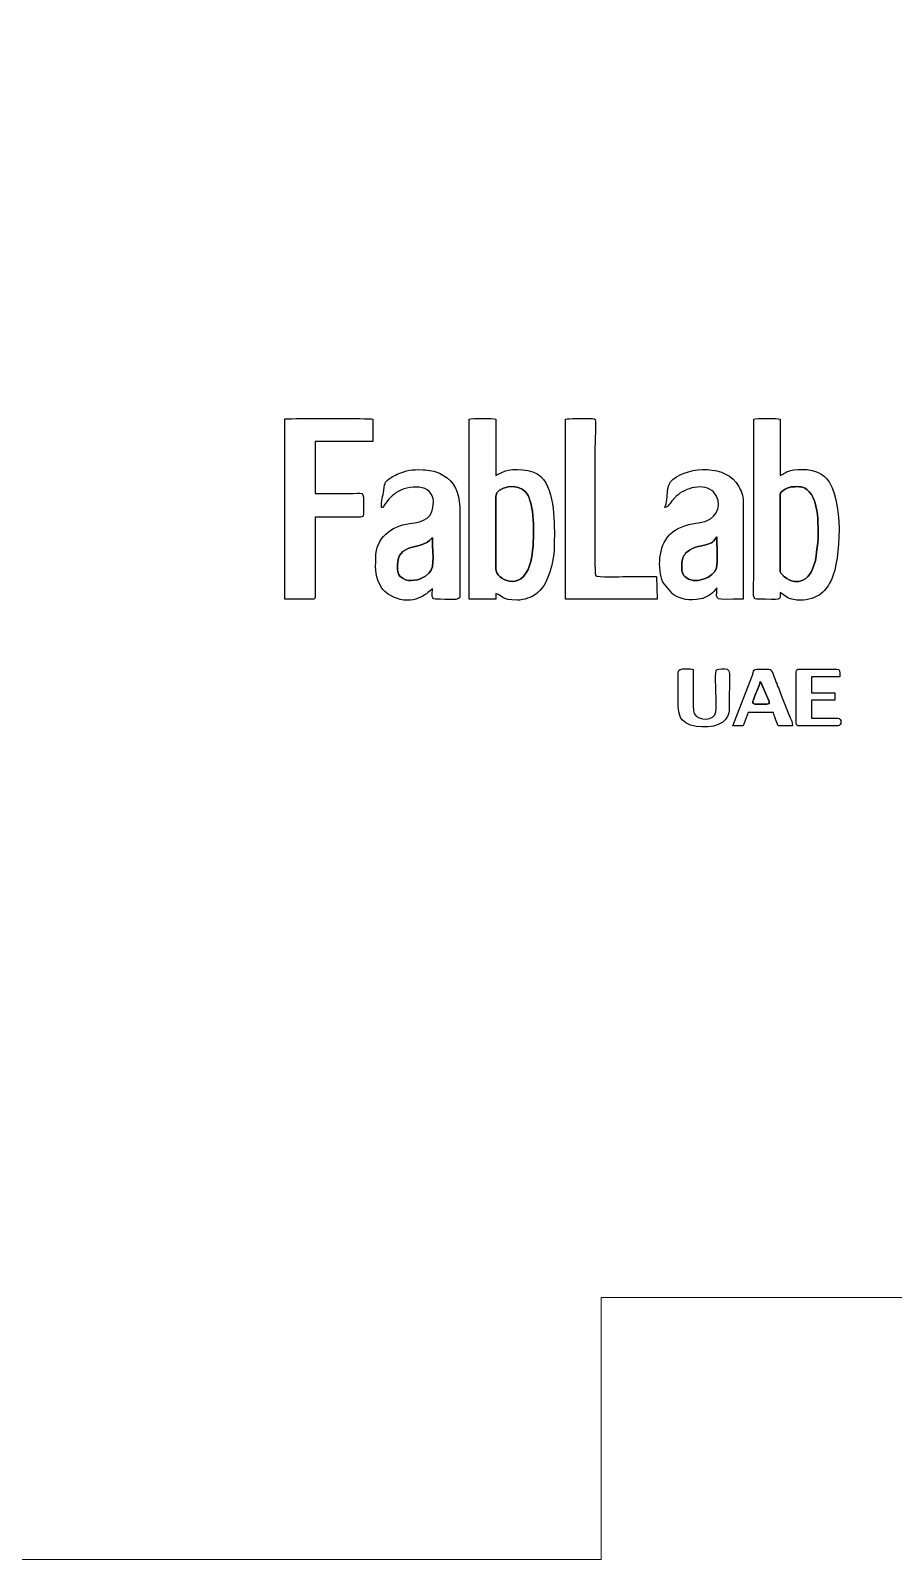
# Model space of a CAD drawing. Header units: millimetres. Extents: x -115 to 125, y -172 to 158.
# Drawn here: x -88.26 to -78.39, y -133.71 to -116.21 of the extents above; entities that cross this region are included whole.
import ezdxf

# ---------------------------------------------------------------- set-up
doc = ezdxf.new("R2010")
doc.units = ezdxf.units.MM
doc.header["$MEASUREMENT"] = 0
doc.layers.add('Layer 1', color=7, linetype='Continuous')

msp = doc.modelspace()

# ---------------------------------------------------------------- linework, layer by layer
at = {"layer": 'Layer 1', "color": 242, "lineweight": 9}
msp.add_open_spline([(-111.2285, -101.7092), (-111.2285, -101.7092), (-104.9785, -101.7092), (-104.9785, -101.7092), (-104.9785, -101.7092), (-104.9785, -101.7092), (-104.9785, -98.7092), (-104.9785, -98.7092), (-104.9785, -98.7092), (-104.9785, -98.7092), (-95.7285, -98.7092), (-95.7285, -98.7092), (-95.7285, -98.7092), (-95.7285, -98.7092), (-95.7285, -101.7092), (-95.7285, -101.7092), (-95.7285, -101.7092), (-95.7285, -101.7092), (-88.7285, -101.7092), (-88.7285, -101.7092), (-88.7285, -101.7092), (-88.7285, -101.7092), (-88.7285, -98.7092), (-88.7285, -98.7092), (-88.7285, -98.7092), (-88.7285, -98.7092), (-81.7285, -98.7092), (-81.7285, -98.7092), (-81.7285, -98.7092), (-81.7285, -98.7092), (-81.7285, -101.7092), (-81.7285, -101.7092), (-81.7285, -101.7092), (-81.7285, -101.7092), (-74.7285, -101.7092), (-74.7285, -101.7092), (-74.7285, -101.7092), (-74.7285, -101.7092), (-74.7285, -98.7092), (-74.7285, -98.7092), (-74.7285, -98.7092), (-74.7285, -98.7092), (-67.7285, -98.7092), (-67.7285, -98.7092), (-67.7285, -98.7092), (-67.7285, -98.7092), (-67.7285, -101.7092), (-67.7285, -101.7092), (-67.7285, -101.7092), (-67.7285, -101.7092), (-60.7285, -101.7092), (-60.7285, -101.7092), (-60.7285, -101.7092), (-60.7285, -101.7092), (-60.7285, -98.7092), (-60.7285, -98.7092), (-60.7285, -98.7092), (-60.7285, -98.7092), (-53.7285, -98.7092), (-53.7285, -98.7092), (-53.7285, -98.7092), (-53.7285, -98.7092), (-53.7285, -101.7092), (-53.7285, -101.7092), (-53.7285, -101.7092), (-53.7285, -101.7092), (-46.7285, -101.7092), (-46.7285, -101.7092), (-46.7285, -101.7092), (-46.7285, -101.7092), (-46.7285, -98.7092), (-46.7285, -98.7092), (-46.7285, -98.7092), (-46.7285, -98.7092), (-39.7285, -98.7092), (-39.7285, -98.7092), (-39.7285, -98.7092), (-39.7285, -98.7092), (-39.7285, -101.7092), (-39.7285, -101.7092), (-39.7285, -101.7092), (-39.7285, -101.7092), (-32.7285, -101.7092), (-32.7285, -101.7092), (-32.7285, -101.7092), (-32.7285, -101.7092), (-32.7285, -98.7092), (-32.7285, -98.7092), (-32.7285, -98.7092), (-32.7285, -98.7092), (-23.4785, -98.7092), (-23.4785, -98.7092), (-23.4785, -98.7092), (-23.4785, -98.7092), (-23.4785, -101.7092), (-23.4785, -101.7092), (-23.4785, -101.7092), (-23.4785, -101.7092), (-17.2285, -101.7092), (-17.2285, -101.7092), (-17.2285, -101.7092), (-17.2285, -101.7092), (-17.2285, -105.7092), (-17.2285, -105.7092), (-17.2285, -105.7092), (-17.2285, -105.7092), (-14.2285, -105.7092), (-14.2285, -105.7092), (-14.2285, -105.7092), (-14.2285, -105.7092), (-14.2285, -112.7092), (-14.2285, -112.7092), (-14.2285, -112.7092), (-14.2285, -112.7092), (-17.2285, -112.7092), (-17.2285, -112.7092), (-17.2285, -112.7092), (-17.2285, -112.7092), (-17.2285, -119.7092), (-17.2285, -119.7092), (-17.2285, -119.7092), (-17.2285, -119.7092), (-14.2285, -119.7092), (-14.2285, -119.7092), (-14.2285, -119.7092), (-14.2285, -119.7092), (-14.2285, -126.7092), (-14.2285, -126.7092), (-14.2285, -126.7092), (-14.2285, -126.7092), (-17.2285, -126.7092), (-17.2285, -126.7092), (-17.2285, -126.7092), (-17.2285, -126.7092), (-17.2285, -130.7092), (-17.2285, -130.7092), (-17.2285, -130.7092), (-17.2285, -130.7092), (-23.4785, -130.7092), (-23.4785, -130.7092), (-23.4785, -130.7092), (-23.4785, -130.7092), (-23.4785, -133.7092), (-23.4785, -133.7092), (-23.4785, -133.7092), (-23.4785, -133.7092), (-32.7285, -133.7092), (-32.7285, -133.7092), (-32.7285, -133.7092), (-32.7285, -133.7092), (-32.7285, -130.7092), (-32.7285, -130.7092), (-32.7285, -130.7092), (-32.7285, -130.7092), (-39.7285, -130.7092), (-39.7285, -130.7092), (-39.7285, -130.7092), (-39.7285, -130.7092), (-39.7285, -133.7092), (-39.7285, -133.7092), (-39.7285, -133.7092), (-39.7285, -133.7092), (-46.7285, -133.7092), (-46.7285, -133.7092), (-46.7285, -133.7092), (-46.7285, -133.7092), (-46.7285, -130.7092), (-46.7285, -130.7092), (-46.7285, -130.7092), (-46.7285, -130.7092), (-53.7285, -130.7092), (-53.7285, -130.7092), (-53.7285, -130.7092), (-53.7285, -130.7092), (-53.7285, -133.7092), (-53.7285, -133.7092), (-53.7285, -133.7092), (-53.7285, -133.7092), (-60.7285, -133.7092), (-60.7285, -133.7092), (-60.7285, -133.7092), (-60.7285, -133.7092), (-60.7285, -130.7092), (-60.7285, -130.7092), (-60.7285, -130.7092), (-60.7285, -130.7092), (-67.7285, -130.7092), (-67.7285, -130.7092), (-67.7285, -130.7092), (-67.7285, -130.7092), (-67.7285, -133.7092), (-67.7285, -133.7092), (-67.7285, -133.7092), (-67.7285, -133.7092), (-74.7285, -133.7092), (-74.7285, -133.7092), (-74.7285, -133.7092), (-74.7285, -133.7092), (-74.7285, -130.7092), (-74.7285, -130.7092), (-74.7285, -130.7092), (-74.7285, -130.7092), (-81.7285, -130.7092), (-81.7285, -130.7092), (-81.7285, -130.7092), (-81.7285, -130.7092), (-81.7285, -133.7092), (-81.7285, -133.7092), (-81.7285, -133.7092), (-81.7285, -133.7092), (-88.7285, -133.7092), (-88.7285, -133.7092), (-88.7285, -133.7092), (-88.7285, -133.7092), (-88.7285, -130.7092), (-88.7285, -130.7092), (-88.7285, -130.7092), (-88.7285, -130.7092), (-95.7285, -130.7092), (-95.7285, -130.7092), (-95.7285, -130.7092), (-95.7285, -130.7092), (-95.7285, -133.7092), (-95.7285, -133.7092), (-95.7285, -133.7092), (-95.7285, -133.7092), (-104.9785, -133.7092), (-104.9785, -133.7092), (-104.9785, -133.7092), (-104.9785, -133.7092), (-104.9785, -130.7092), (-104.9785, -130.7092), (-104.9785, -130.7092), (-104.9785, -130.7092), (-111.2285, -130.7092), (-111.2285, -130.7092), (-111.2285, -130.7092), (-111.2285, -130.7092), (-111.2285, -126.7092), (-111.2285, -126.7092), (-111.2285, -126.7092), (-111.2285, -126.7092), (-114.2285, -126.7092), (-114.2285, -126.7092), (-114.2285, -126.7092), (-114.2285, -126.7092), (-114.2285, -119.7092), (-114.2285, -119.7092), (-114.2285, -119.7092), (-114.2285, -119.7092), (-111.2285, -119.7092), (-111.2285, -119.7092), (-111.2285, -119.7092), (-111.2285, -119.7092), (-111.2285, -112.7092), (-111.2285, -112.7092), (-111.2285, -112.7092), (-111.2285, -112.7092), (-114.2285, -112.7092), (-114.2285, -112.7092), (-114.2285, -112.7092), (-114.2285, -112.7092), (-114.2285, -105.7092), (-114.2285, -105.7092), (-114.2285, -105.7092), (-114.2285, -105.7092), (-111.2285, -105.7092), (-111.2285, -105.7092), (-111.2285, -105.7092), (-111.2285, -105.7092), (-111.2285, -101.7092), (-111.2285, -101.7092)], degree=3, knots=[0, 0, 0, 0, 0.0144928, 0.0144928, 0.0144928, 0.0144928, 0.0289855, 0.0289855, 0.0289855, 0.0289855, 0.0434783, 0.0434783, 0.0434783, 0.0434783, 0.057971, 0.057971, 0.057971, 0.057971, 0.0724638, 0.0724638, 0.0724638, 0.0724638, 0.0869565, 0.0869565, 0.0869565, 0.0869565, 0.1014493, 0.1014493, 0.1014493, 0.1014493, 0.115942, 0.115942, 0.115942, 0.115942, 0.1304348, 0.1304348, 0.1304348, 0.1304348, 0.1449275, 0.1449275, 0.1449275, 0.1449275, 0.1594203, 0.1594203, 0.1594203, 0.1594203, 0.173913, 0.173913, 0.173913, 0.173913, 0.1884058, 0.1884058, 0.1884058, 0.1884058, 0.2028986, 0.2028986, 0.2028986, 0.2028986, 0.2173913, 0.2173913, 0.2173913, 0.2173913, 0.2318841, 0.2318841, 0.2318841, 0.2318841, 0.2463768, 0.2463768, 0.2463768, 0.2463768, 0.2608696, 0.2608696, 0.2608696, 0.2608696, 0.2753623, 0.2753623, 0.2753623, 0.2753623, 0.2898551, 0.2898551, 0.2898551, 0.2898551, 0.3043478, 0.3043478, 0.3043478, 0.3043478, 0.3188406, 0.3188406, 0.3188406, 0.3188406, 0.3333333, 0.3333333, 0.3333333, 0.3333333, 0.3478261, 0.3478261, 0.3478261, 0.3478261, 0.3623188, 0.3623188, 0.3623188, 0.3623188, 0.3768116, 0.3768116, 0.3768116, 0.3768116, 0.3913043, 0.3913043, 0.3913043, 0.3913043, 0.4057971, 0.4057971, 0.4057971, 0.4057971, 0.4202899, 0.4202899, 0.4202899, 0.4202899, 0.4347826, 0.4347826, 0.4347826, 0.4347826, 0.4492754, 0.4492754, 0.4492754, 0.4492754, 0.4637681, 0.4637681, 0.4637681, 0.4637681, 0.4782609, 0.4782609, 0.4782609, 0.4782609, 0.4927536, 0.4927536, 0.4927536, 0.4927536, 0.5072464, 0.5072464, 0.5072464, 0.5072464, 0.5217391, 0.5217391, 0.5217391, 0.5217391, 0.5362319, 0.5362319, 0.5362319, 0.5362319, 0.5507246, 0.5507246, 0.5507246, 0.5507246, 0.5652174, 0.5652174, 0.5652174, 0.5652174, 0.5797101, 0.5797101, 0.5797101, 0.5797101, 0.5942029, 0.5942029, 0.5942029, 0.5942029, 0.6086957, 0.6086957, 0.6086957, 0.6086957, 0.6231884, 0.6231884, 0.6231884, 0.6231884, 0.6376812, 0.6376812, 0.6376812, 0.6376812, 0.6521739, 0.6521739, 0.6521739, 0.6521739, 0.6666667, 0.6666667, 0.6666667, 0.6666667, 0.6811594, 0.6811594, 0.6811594, 0.6811594, 0.6956522, 0.6956522, 0.6956522, 0.6956522, 0.7101449, 0.7101449, 0.7101449, 0.7101449, 0.7246377, 0.7246377, 0.7246377, 0.7246377, 0.7391304, 0.7391304, 0.7391304, 0.7391304, 0.7536232, 0.7536232, 0.7536232, 0.7536232, 0.7681159, 0.7681159, 0.7681159, 0.7681159, 0.7826087, 0.7826087, 0.7826087, 0.7826087, 0.7971014, 0.7971014, 0.7971014, 0.7971014, 0.8115942, 0.8115942, 0.8115942, 0.8115942, 0.826087, 0.826087, 0.826087, 0.826087, 0.8405797, 0.8405797, 0.8405797, 0.8405797, 0.8550725, 0.8550725, 0.8550725, 0.8550725, 0.8695652, 0.8695652, 0.8695652, 0.8695652, 0.884058, 0.884058, 0.884058, 0.884058, 0.8985507, 0.8985507, 0.8985507, 0.8985507, 0.9130435, 0.9130435, 0.9130435, 0.9130435, 0.9275362, 0.9275362, 0.9275362, 0.9275362, 0.942029, 0.942029, 0.942029, 0.942029, 0.9565217, 0.9565217, 0.9565217, 0.9565217, 0.9710145, 0.9710145, 0.9710145, 0.9710145, 1, 1, 1, 1], dxfattribs=at)
at = {"layer": 'Layer 1'}
for points, knots in [([(-85.0029, -120.9118), (-85.0029, -120.9118), (-84.3431, -120.9118), (-84.3431, -120.9118), (-84.3431, -120.9118), (-84.3431, -120.9118), (-84.3431, -120.6576), (-84.3431, -120.6576), (-84.3431, -120.6576), (-84.3724, -120.643), (-85.2404, -120.6522), (-85.349, -120.6522), (-85.349, -120.6522), (-85.349, -120.6522), (-85.349, -122.7181), (-85.349, -122.7181), (-85.349, -122.7181), (-85.349, -122.7181), (-85.0353, -122.7181), (-85.0353, -122.7181), (-85.0353, -122.7181), (-85.0104, -122.7181), (-85.0029, -122.7105), (-85.0029, -122.6856), (-85.0029, -122.6856), (-85.0029, -122.6856), (-85.0029, -121.7771), (-85.0029, -121.7771), (-85.0029, -121.7771), (-85.0029, -121.7771), (-84.4837, -121.7771), (-84.4837, -121.7771), (-84.4837, -121.7771), (-84.4588, -121.7771), (-84.4513, -121.7695), (-84.4513, -121.7446), (-84.4513, -121.7446), (-84.4513, -121.4727), (-84.4265, -121.5051), (-84.5701, -121.5065), (-84.5701, -121.5065), (-84.5701, -121.5065), (-85.0029, -121.5066), (-85.0029, -121.5066), (-85.0029, -121.5066), (-85.0029, -121.5066), (-85.0029, -120.9118), (-85.0029, -120.9118)], [0, 0, 0, 0, 0.0769231, 0.0769231, 0.0769231, 0.0769231, 0.1538462, 0.1538462, 0.1538462, 0.1538462, 0.2307692, 0.2307692, 0.2307692, 0.2307692, 0.3076923, 0.3076923, 0.3076923, 0.3076923, 0.3846154, 0.3846154, 0.3846154, 0.3846154, 0.4615385, 0.4615385, 0.4615385, 0.4615385, 0.5384615, 0.5384615, 0.5384615, 0.5384615, 0.6153846, 0.6153846, 0.6153846, 0.6153846, 0.6923077, 0.6923077, 0.6923077, 0.6923077, 0.7692308, 0.7692308, 0.7692308, 0.7692308, 0.8461538, 0.8461538, 0.8461538, 0.8461538, 1, 1, 1, 1]), ([(-82.6882, -122.7289), (-82.6149, -122.7289), (-82.5242, -122.6947), (-82.4823, -122.6644), (-82.4823, -122.6644), (-82.33, -122.5542), (-82.2664, -122.2867), (-82.2664, -122.0799), (-82.2664, -122.0799), (-82.2664, -121.8619), (-82.2503, -121.484), (-82.42, -121.3142), (-82.42, -121.3142), (-82.5144, -121.2197), (-82.75, -121.2215), (-82.8263, -121.2496), (-82.8263, -121.2496), (-82.8263, -121.2496), (-82.9159, -121.2898), (-82.9159, -121.2898), (-82.9159, -121.2898), (-82.9314, -121.2978), (-82.9034, -121.289), (-82.937, -121.3011), (-82.937, -121.3011), (-82.937, -121.3011), (-82.937, -120.6576), (-82.937, -120.6576), (-82.937, -120.6576), (-82.9593, -120.6465), (-83.2175, -120.6465), (-83.2398, -120.6576), (-83.2398, -120.6576), (-83.2398, -120.6576), (-83.2398, -122.7181), (-83.2398, -122.7181), (-83.2398, -122.7181), (-83.2398, -122.7181), (-82.937, -122.7181), (-82.937, -122.7181), (-82.937, -122.7181), (-82.937, -122.7181), (-82.937, -122.6532), (-82.937, -122.6532), (-82.937, -122.6532), (-82.8463, -122.6743), (-82.8899, -122.7289), (-82.6882, -122.7289)], [0, 0, 0, 0, 0.0769231, 0.0769231, 0.0769231, 0.0769231, 0.1538462, 0.1538462, 0.1538462, 0.1538462, 0.2307692, 0.2307692, 0.2307692, 0.2307692, 0.3076923, 0.3076923, 0.3076923, 0.3076923, 0.3846154, 0.3846154, 0.3846154, 0.3846154, 0.4615385, 0.4615385, 0.4615385, 0.4615385, 0.5384615, 0.5384615, 0.5384615, 0.5384615, 0.6153846, 0.6153846, 0.6153846, 0.6153846, 0.6923077, 0.6923077, 0.6923077, 0.6923077, 0.7692308, 0.7692308, 0.7692308, 0.7692308, 0.8461538, 0.8461538, 0.8461538, 0.8461538, 1, 1, 1, 1]), ([(-81.0983, -122.4585), (-81.2172, -122.4585), (-81.3362, -122.4585), (-81.4552, -122.4585), (-81.4552, -122.4585), (-81.5042, -122.4585), (-81.7764, -122.4752), (-81.7963, -122.4427), (-81.7963, -122.4427), (-81.808, -122.4236), (-81.8013, -121.1533), (-81.8013, -121.0199), (-81.8013, -121.0199), (-81.8013, -120.6144), (-81.7598, -120.6517), (-81.8651, -120.6514), (-81.8651, -120.6514), (-81.9157, -120.6512), (-82.1136, -120.6461), (-82.1366, -120.6576), (-82.1366, -120.6576), (-82.1366, -120.6576), (-82.1366, -122.7181), (-82.1366, -122.7181), (-82.1366, -122.7181), (-82.1366, -122.7181), (-81.0874, -122.7181), (-81.0874, -122.7181), (-81.0874, -122.7181), (-81.0874, -122.7181), (-81.0983, -122.4585), (-81.0983, -122.4585)], [0, 0, 0, 0, 0.1111111, 0.1111111, 0.1111111, 0.1111111, 0.2222222, 0.2222222, 0.2222222, 0.2222222, 0.3333333, 0.3333333, 0.3333333, 0.3333333, 0.4444444, 0.4444444, 0.4444444, 0.4444444, 0.5555556, 0.5555556, 0.5555556, 0.5555556, 0.6666667, 0.6666667, 0.6666667, 0.6666667, 0.7777778, 0.7777778, 0.7777778, 0.7777778, 1, 1, 1, 1]), ([(-79.4434, -122.7289), (-79.3684, -122.7289), (-79.2682, -122.6986), (-79.2142, -122.6552), (-79.2142, -122.6552), (-79.1558, -122.6082), (-79.122, -122.5552), (-79.0909, -122.4865), (-79.0909, -122.4865), (-78.9926, -122.2695), (-78.9469, -121.5648), (-79.1528, -121.335), (-79.1528, -121.335), (-79.1528, -121.335), (-79.1684, -121.3182), (-79.1684, -121.3182), (-79.1684, -121.3182), (-79.1699, -121.3166), (-79.1722, -121.3143), (-79.1738, -121.3128), (-79.1738, -121.3128), (-79.2728, -121.2184), (-79.4735, -121.2212), (-79.5629, -121.2465), (-79.5629, -121.2465), (-79.613, -121.2607), (-79.641, -121.2798), (-79.6813, -121.3011), (-79.6813, -121.3011), (-79.6813, -121.3011), (-79.6813, -120.6576), (-79.6813, -120.6576), (-79.6813, -120.6576), (-79.7036, -120.6465), (-79.9619, -120.6465), (-79.9842, -120.6576), (-79.9842, -120.6576), (-79.9842, -120.6576), (-79.9842, -122.4909), (-79.9842, -122.4909), (-79.9842, -122.4909), (-79.9842, -122.5952), (-80.0047, -122.7181), (-79.9517, -122.7181), (-79.9517, -122.7181), (-79.6545, -122.7181), (-79.6813, -122.739), (-79.6813, -122.6423), (-79.6813, -122.6423), (-79.6813, -122.6423), (-79.6049, -122.6957), (-79.6049, -122.6957), (-79.6049, -122.6957), (-79.5523, -122.7224), (-79.5114, -122.7289), (-79.4434, -122.7289)], [0, 0, 0, 0, 0.0666667, 0.0666667, 0.0666667, 0.0666667, 0.1333333, 0.1333333, 0.1333333, 0.1333333, 0.2, 0.2, 0.2, 0.2, 0.2666667, 0.2666667, 0.2666667, 0.2666667, 0.3333333, 0.3333333, 0.3333333, 0.3333333, 0.4, 0.4, 0.4, 0.4, 0.4666667, 0.4666667, 0.4666667, 0.4666667, 0.5333333, 0.5333333, 0.5333333, 0.5333333, 0.6, 0.6, 0.6, 0.6, 0.6666667, 0.6666667, 0.6666667, 0.6666667, 0.7333333, 0.7333333, 0.7333333, 0.7333333, 0.8, 0.8, 0.8, 0.8, 0.8666667, 0.8666667, 0.8666667, 0.8666667, 1, 1, 1, 1]), ([(-84.2241, -121.6689), (-84.2126, -121.6196), (-84.122, -121.5296), (-84.0792, -121.5002), (-84.0792, -121.5002), (-83.9422, -121.4061), (-83.6509, -121.3897), (-83.6509, -121.604), (-83.6509, -121.604), (-83.6509, -121.7931), (-83.7535, -121.8304), (-83.9218, -121.8522), (-83.9218, -121.8522), (-84.1338, -121.8798), (-84.3106, -122.018), (-84.3106, -122.2421), (-84.3106, -122.2421), (-84.3106, -122.4042), (-84.3244, -122.4519), (-84.2388, -122.5921), (-84.2388, -122.5921), (-84.2079, -122.6426), (-84.1314, -122.6877), (-84.0731, -122.7077), (-84.0731, -122.7077), (-83.8359, -122.789), (-83.7105, -122.6318), (-83.6617, -122.5991), (-83.6617, -122.5991), (-83.6617, -122.6508), (-83.6781, -122.7181), (-83.6292, -122.7181), (-83.6292, -122.7181), (-83.4705, -122.7181), (-83.348, -122.7428), (-83.348, -122.6856), (-83.348, -122.6856), (-83.348, -122.6856), (-83.348, -121.723), (-83.348, -121.723), (-83.348, -121.723), (-83.348, -121.5514), (-83.3835, -121.4159), (-83.4932, -121.3274), (-83.4932, -121.3274), (-83.4932, -121.3274), (-83.5801, -121.2736), (-83.5801, -121.2736), (-83.5801, -121.2736), (-83.632, -121.2535), (-83.6992, -121.2373), (-83.7694, -121.2358), (-83.7694, -121.2358), (-83.9041, -121.2331), (-83.953, -121.2379), (-84.0638, -121.2884), (-84.0638, -121.2884), (-84.089, -121.2998), (-84.1128, -121.3099), (-84.1349, -121.3254), (-84.1349, -121.3254), (-84.2059, -121.3752), (-84.202, -121.3668), (-84.2179, -121.4702), (-84.2179, -121.4702), (-84.2284, -121.5386), (-84.2458, -121.5945), (-84.2458, -121.6689), (-84.2458, -121.6689), (-84.2458, -121.6689), (-84.2241, -121.6689), (-84.2241, -121.6689)], [0, 0, 0, 0, 0.0526316, 0.0526316, 0.0526316, 0.0526316, 0.1052632, 0.1052632, 0.1052632, 0.1052632, 0.1578947, 0.1578947, 0.1578947, 0.1578947, 0.2105263, 0.2105263, 0.2105263, 0.2105263, 0.2631579, 0.2631579, 0.2631579, 0.2631579, 0.3157895, 0.3157895, 0.3157895, 0.3157895, 0.3684211, 0.3684211, 0.3684211, 0.3684211, 0.4210526, 0.4210526, 0.4210526, 0.4210526, 0.4736842, 0.4736842, 0.4736842, 0.4736842, 0.5263158, 0.5263158, 0.5263158, 0.5263158, 0.5789474, 0.5789474, 0.5789474, 0.5789474, 0.6315789, 0.6315789, 0.6315789, 0.6315789, 0.6842105, 0.6842105, 0.6842105, 0.6842105, 0.7368421, 0.7368421, 0.7368421, 0.7368421, 0.7894737, 0.7894737, 0.7894737, 0.7894737, 0.8421053, 0.8421053, 0.8421053, 0.8421053, 0.8947368, 0.8947368, 0.8947368, 0.8947368, 1, 1, 1, 1]), ([(-81.0009, -121.6689), (-80.9511, -121.6556), (-80.9591, -121.6337), (-80.9025, -121.5726), (-80.9025, -121.5726), (-80.901, -121.571), (-80.8988, -121.5686), (-80.8973, -121.567), (-80.8973, -121.567), (-80.8957, -121.5654), (-80.8935, -121.5631), (-80.892, -121.5615), (-80.892, -121.5615), (-80.889, -121.5584), (-80.8734, -121.5427), (-80.8704, -121.5398), (-80.8704, -121.5398), (-80.7728, -121.4449), (-80.5501, -121.3804), (-80.4443, -121.4908), (-80.4443, -121.4908), (-80.3251, -121.6154), (-80.4106, -121.7754), (-80.5156, -121.8189), (-80.5156, -121.8189), (-80.5452, -121.8311), (-80.6094, -121.8413), (-80.6486, -121.8482), (-80.6486, -121.8482), (-80.7538, -121.8666), (-80.8613, -121.8967), (-80.9373, -121.9704), (-80.9373, -121.9704), (-80.9373, -121.9704), (-80.9481, -121.9813), (-80.9481, -121.9813), (-80.9481, -121.9813), (-81.0787, -122.1179), (-81.0839, -122.3649), (-81.0239, -122.5246), (-81.0239, -122.5246), (-81.0239, -122.5246), (-80.911, -122.6606), (-80.911, -122.6606), (-80.911, -122.6606), (-80.8161, -122.7231), (-80.7217, -122.7395), (-80.5928, -122.7152), (-80.5928, -122.7152), (-80.5232, -122.7021), (-80.4652, -122.6582), (-80.4208, -122.606), (-80.4208, -122.606), (-80.4208, -122.606), (-80.406, -122.5883), (-80.406, -122.5883), (-80.406, -122.5883), (-80.406, -122.7474), (-80.4593, -122.7181), (-80.1032, -122.7181), (-80.1032, -122.7181), (-80.1032, -122.7181), (-80.1032, -121.5932), (-80.1032, -121.5932), (-80.1032, -121.5932), (-80.1032, -121.5453), (-80.1342, -121.4618), (-80.1536, -121.4272), (-80.1536, -121.4272), (-80.2974, -121.1701), (-80.7187, -121.1974), (-80.9055, -121.3424), (-80.9055, -121.3424), (-81.0069, -121.4212), (-80.9473, -121.5571), (-81.0009, -121.6689)], [0, 0, 0, 0, 0.05, 0.05, 0.05, 0.05, 0.1, 0.1, 0.1, 0.1, 0.15, 0.15, 0.15, 0.15, 0.2, 0.2, 0.2, 0.2, 0.25, 0.25, 0.25, 0.25, 0.3, 0.3, 0.3, 0.3, 0.35, 0.35, 0.35, 0.35, 0.4, 0.4, 0.4, 0.4, 0.45, 0.45, 0.45, 0.45, 0.5, 0.5, 0.5, 0.5, 0.55, 0.55, 0.55, 0.55, 0.6, 0.6, 0.6, 0.6, 0.65, 0.65, 0.65, 0.65, 0.7, 0.7, 0.7, 0.7, 0.75, 0.75, 0.75, 0.75, 0.8, 0.8, 0.8, 0.8, 0.85, 0.85, 0.85, 0.85, 0.9, 0.9, 0.9, 0.9, 1, 1, 1, 1]), ([(-82.937, -121.5391), (-82.937, -121.425), (-82.6745, -121.3865), (-82.5952, -121.4893), (-82.5952, -121.4893), (-82.5612, -121.5333), (-82.5566, -121.5529), (-82.5394, -121.6065), (-82.5394, -121.6065), (-82.4897, -121.761), (-82.4921, -122.1539), (-82.5448, -122.3207), (-82.5448, -122.3207), (-82.6484, -122.6487), (-82.937, -122.4867), (-82.937, -122.3719), (-82.937, -122.3719), (-82.937, -122.3719), (-82.937, -121.5391), (-82.937, -121.5391)], [0, 0, 0, 0, 0.1666667, 0.1666667, 0.1666667, 0.1666667, 0.3333333, 0.3333333, 0.3333333, 0.3333333, 0.5, 0.5, 0.5, 0.5, 0.6666667, 0.6666667, 0.6666667, 0.6666667, 1, 1, 1, 1]), ([(-79.6813, -121.5175), (-79.6813, -121.4786), (-79.5779, -121.4309), (-79.5407, -121.4309), (-79.5407, -121.4309), (-79.4495, -121.4309), (-79.42, -121.416), (-79.3481, -121.4871), (-79.3481, -121.4871), (-79.2774, -121.5569), (-79.2487, -121.7405), (-79.2487, -121.8311), (-79.2487, -121.8311), (-79.2487, -122.0733), (-79.2409, -122), (-79.2698, -122.2211), (-79.2698, -122.2211), (-79.3087, -122.5192), (-79.4949, -122.5748), (-79.6318, -122.463), (-79.6318, -122.463), (-79.6336, -122.4616), (-79.6359, -122.4595), (-79.6376, -122.458), (-79.6376, -122.458), (-79.64, -122.456), (-79.6467, -122.4499), (-79.649, -122.4477), (-79.649, -122.4477), (-79.673, -122.4244), (-79.6813, -122.4152), (-79.6813, -122.3828), (-79.6813, -122.3828), (-79.6813, -122.3828), (-79.6813, -121.5175), (-79.6813, -121.5175)], [0, 0, 0, 0, 0.1, 0.1, 0.1, 0.1, 0.2, 0.2, 0.2, 0.2, 0.3, 0.3, 0.3, 0.3, 0.4, 0.4, 0.4, 0.4, 0.5, 0.5, 0.5, 0.5, 0.6, 0.6, 0.6, 0.6, 0.7, 0.7, 0.7, 0.7, 0.8, 0.8, 0.8, 0.8, 1, 1, 1, 1]), ([(-84.0619, -122.3287), (-84.0619, -122.0778), (-83.8057, -122.1486), (-83.695, -122.0466), (-83.695, -122.0466), (-83.695, -122.0466), (-83.6841, -122.0359), (-83.6841, -122.0359), (-83.6841, -122.0359), (-83.6729, -122.0252), (-83.6779, -122.0269), (-83.6617, -122.015), (-83.6617, -122.015), (-83.6617, -122.2581), (-83.6173, -122.3697), (-83.7416, -122.4542), (-83.7416, -122.4542), (-83.8114, -122.5017), (-83.9244, -122.5251), (-83.9982, -122.4814), (-83.9982, -122.4814), (-84.0605, -122.4446), (-84.0619, -122.4033), (-84.0619, -122.3287)], [0, 0, 0, 0, 0.1428571, 0.1428571, 0.1428571, 0.1428571, 0.2857143, 0.2857143, 0.2857143, 0.2857143, 0.4285714, 0.4285714, 0.4285714, 0.4285714, 0.5714286, 0.5714286, 0.5714286, 0.5714286, 0.7142857, 0.7142857, 0.7142857, 0.7142857, 1, 1, 1, 1]), ([(-80.8062, -122.2962), (-80.8062, -122.253), (-80.7745, -122.2021), (-80.7501, -122.1792), (-80.7501, -122.1792), (-80.6744, -122.1082), (-80.5496, -122.1057), (-80.498, -122.0853), (-80.498, -122.0853), (-80.4649, -122.0722), (-80.4668, -122.0758), (-80.4426, -122.0541), (-80.4426, -122.0541), (-80.4426, -122.0541), (-80.406, -122.0042), (-80.406, -122.0042), (-80.406, -122.0042), (-80.406, -122.0798), (-80.3966, -122.2987), (-80.4098, -122.3573), (-80.4098, -122.3573), (-80.4361, -122.4739), (-80.6718, -122.5624), (-80.7734, -122.4581), (-80.7734, -122.4581), (-80.8164, -122.4138), (-80.8062, -122.3686), (-80.8062, -122.2962)], [0, 0, 0, 0, 0.125, 0.125, 0.125, 0.125, 0.25, 0.25, 0.25, 0.25, 0.375, 0.375, 0.375, 0.375, 0.5, 0.5, 0.5, 0.5, 0.625, 0.625, 0.625, 0.625, 0.75, 0.75, 0.75, 0.75, 1, 1, 1, 1]), ([(-80.8495, -123.8862), (-80.8495, -123.9666), (-80.8429, -124.056), (-80.8036, -124.0999), (-80.8036, -124.0999), (-80.7118, -124.2027), (-80.4443, -124.2025), (-80.3456, -124.1305), (-80.3456, -124.1305), (-80.343, -124.1286), (-80.336, -124.1229), (-80.3336, -124.1208), (-80.3336, -124.1208), (-80.2953, -124.0886), (-80.2654, -124.0383), (-80.2654, -123.9727), (-80.2654, -123.9727), (-80.2654, -123.506), (-80.2288, -123.5125), (-80.3525, -123.5167), (-80.3525, -123.5167), (-80.4052, -123.5185), (-80.4129, -123.5134), (-80.4179, -123.5608), (-80.4179, -123.5608), (-80.4274, -123.6494), (-80.4063, -123.9051), (-80.4164, -124.0056), (-80.4164, -124.0056), (-80.4278, -124.1182), (-80.6228, -124.1146), (-80.6661, -124.0273), (-80.6661, -124.0273), (-80.6867, -123.986), (-80.6764, -123.5884), (-80.6764, -123.5238), (-80.6764, -123.5238), (-80.6986, -123.5128), (-80.8495, -123.4981), (-80.8495, -123.5509), (-80.8495, -123.5509), (-80.8495, -123.5509), (-80.8495, -123.8862), (-80.8495, -123.8862)], [0, 0, 0, 0, 0.0833333, 0.0833333, 0.0833333, 0.0833333, 0.1666667, 0.1666667, 0.1666667, 0.1666667, 0.25, 0.25, 0.25, 0.25, 0.3333333, 0.3333333, 0.3333333, 0.3333333, 0.4166667, 0.4166667, 0.4166667, 0.4166667, 0.5, 0.5, 0.5, 0.5, 0.5833333, 0.5833333, 0.5833333, 0.5833333, 0.6666667, 0.6666667, 0.6666667, 0.6666667, 0.75, 0.75, 0.75, 0.75, 0.8333333, 0.8333333, 0.8333333, 0.8333333, 1, 1, 1, 1]), ([(-80.0491, -124.016), (-80.0491, -124.016), (-79.757, -124.016), (-79.757, -124.016), (-79.757, -124.016), (-79.7537, -124.0564), (-79.7504, -124.0434), (-79.7331, -124.0894), (-79.7331, -124.0894), (-79.7331, -124.0894), (-79.703, -124.1674), (-79.703, -124.1674), (-79.703, -124.1674), (-79.703, -124.1674), (-79.5407, -124.1674), (-79.5407, -124.1674), (-79.5407, -124.1674), (-79.5419, -124.1145), (-79.5511, -124.1132), (-79.567, -124.0747), (-79.567, -124.0747), (-79.567, -124.0747), (-79.665, -123.8266), (-79.665, -123.8266), (-79.665, -123.8266), (-79.6785, -123.7967), (-79.6865, -123.7718), (-79.6983, -123.7409), (-79.6983, -123.7409), (-79.7104, -123.7091), (-79.7179, -123.6923), (-79.7293, -123.6637), (-79.7293, -123.6637), (-79.7574, -123.5932), (-79.7714, -123.5185), (-79.8111, -123.5185), (-79.8111, -123.5185), (-80.0099, -123.5185), (-79.9694, -123.505), (-79.9998, -123.5894), (-79.9998, -123.5894), (-79.9998, -123.5894), (-80.2221, -124.1674), (-80.2221, -124.1674), (-80.2221, -124.1674), (-80.2221, -124.1674), (-80.1032, -124.1674), (-80.1032, -124.1674), (-80.1032, -124.1674), (-80.1032, -124.1674), (-80.0491, -124.016), (-80.0491, -124.016)], [0, 0, 0, 0, 0.0714286, 0.0714286, 0.0714286, 0.0714286, 0.1428571, 0.1428571, 0.1428571, 0.1428571, 0.2142857, 0.2142857, 0.2142857, 0.2142857, 0.2857143, 0.2857143, 0.2857143, 0.2857143, 0.3571429, 0.3571429, 0.3571429, 0.3571429, 0.4285714, 0.4285714, 0.4285714, 0.4285714, 0.5, 0.5, 0.5, 0.5, 0.5714286, 0.5714286, 0.5714286, 0.5714286, 0.6428571, 0.6428571, 0.6428571, 0.6428571, 0.7142857, 0.7142857, 0.7142857, 0.7142857, 0.7857143, 0.7857143, 0.7857143, 0.7857143, 0.8571429, 0.8571429, 0.8571429, 0.8571429, 1, 1, 1, 1]), ([(-79.3244, -123.605), (-79.3244, -123.605), (-78.9999, -123.605), (-78.9999, -123.605), (-78.9999, -123.605), (-78.9999, -123.5437), (-78.9914, -123.5185), (-79.0324, -123.5185), (-79.0324, -123.5185), (-79.0324, -123.5185), (-79.465, -123.5185), (-79.465, -123.5185), (-79.465, -123.5185), (-79.4899, -123.5185), (-79.4975, -123.526), (-79.4975, -123.5509), (-79.4975, -123.5509), (-79.4975, -123.5509), (-79.4975, -124.135), (-79.4975, -124.135), (-79.4975, -124.135), (-79.4975, -124.1599), (-79.4899, -124.1674), (-79.465, -124.1674), (-79.465, -124.1674), (-79.465, -124.1674), (-79.0215, -124.1674), (-79.0215, -124.1674), (-79.0215, -124.1674), (-78.9747, -124.1674), (-78.9747, -124.0809), (-79.0215, -124.0809), (-79.0215, -124.0809), (-79.0215, -124.0809), (-79.3244, -124.0809), (-79.3244, -124.0809), (-79.3244, -124.0809), (-79.3244, -124.0809), (-79.3244, -123.8754), (-79.3244, -123.8754), (-79.3244, -123.8754), (-79.3244, -123.8754), (-79.054, -123.8754), (-79.054, -123.8754), (-79.054, -123.8754), (-79.054, -123.8754), (-79.054, -123.7889), (-79.054, -123.7889), (-79.054, -123.7889), (-79.054, -123.7889), (-79.3244, -123.7889), (-79.3244, -123.7889), (-79.3244, -123.7889), (-79.3244, -123.7889), (-79.3244, -123.605), (-79.3244, -123.605)], [0, 0, 0, 0, 0.0666667, 0.0666667, 0.0666667, 0.0666667, 0.1333333, 0.1333333, 0.1333333, 0.1333333, 0.2, 0.2, 0.2, 0.2, 0.2666667, 0.2666667, 0.2666667, 0.2666667, 0.3333333, 0.3333333, 0.3333333, 0.3333333, 0.4, 0.4, 0.4, 0.4, 0.4666667, 0.4666667, 0.4666667, 0.4666667, 0.5333333, 0.5333333, 0.5333333, 0.5333333, 0.6, 0.6, 0.6, 0.6, 0.6666667, 0.6666667, 0.6666667, 0.6666667, 0.7333333, 0.7333333, 0.7333333, 0.7333333, 0.8, 0.8, 0.8, 0.8, 0.8666667, 0.8666667, 0.8666667, 0.8666667, 1, 1, 1, 1]), ([(-79.995, -123.8862), (-79.995, -123.8853), (-79.9545, -123.7856), (-79.9486, -123.7704), (-79.9486, -123.7704), (-79.9357, -123.7372), (-79.9155, -123.6891), (-79.9085, -123.6591), (-79.9085, -123.6591), (-79.907, -123.6612), (-79.9053, -123.6645), (-79.9045, -123.666), (-79.9045, -123.666), (-79.9045, -123.666), (-79.8454, -123.8015), (-79.8454, -123.8015), (-79.8454, -123.8015), (-79.8106, -123.8768), (-79.7834, -123.9187), (-79.8328, -123.9187), (-79.8328, -123.9187), (-79.9445, -123.9187), (-79.995, -123.9343), (-79.995, -123.8862)], [0, 0, 0, 0, 0.1428571, 0.1428571, 0.1428571, 0.1428571, 0.2857143, 0.2857143, 0.2857143, 0.2857143, 0.4285714, 0.4285714, 0.4285714, 0.4285714, 0.5714286, 0.5714286, 0.5714286, 0.5714286, 0.7142857, 0.7142857, 0.7142857, 0.7142857, 1, 1, 1, 1])]:
    msp.add_open_spline(points, degree=3, knots=knots, dxfattribs=at)
at = {"layer": 'Layer 1', "color": 7}
for points, knots in [([(-82.937, -121.5391), (-82.937, -121.5391), (-82.937, -122.3719), (-82.937, -122.3719), (-82.937, -122.3719), (-82.937, -122.4867), (-82.6484, -122.6487), (-82.5448, -122.3207), (-82.5448, -122.3207), (-82.4921, -122.1539), (-82.4897, -121.761), (-82.5394, -121.6065), (-82.5394, -121.6065), (-82.5566, -121.5529), (-82.5612, -121.5333), (-82.5952, -121.4893), (-82.5952, -121.4893), (-82.6745, -121.3865), (-82.937, -121.425), (-82.937, -121.5391)], [0, 0, 0, 0, 0.1666667, 0.1666667, 0.1666667, 0.1666667, 0.3333333, 0.3333333, 0.3333333, 0.3333333, 0.5, 0.5, 0.5, 0.5, 0.6666667, 0.6666667, 0.6666667, 0.6666667, 1, 1, 1, 1]), ([(-79.6813, -121.5175), (-79.6813, -121.5175), (-79.6813, -122.3828), (-79.6813, -122.3828), (-79.6813, -122.3828), (-79.6813, -122.4152), (-79.673, -122.4244), (-79.649, -122.4477), (-79.649, -122.4477), (-79.6467, -122.4499), (-79.64, -122.456), (-79.6376, -122.458), (-79.6376, -122.458), (-79.6359, -122.4595), (-79.6336, -122.4616), (-79.6318, -122.463), (-79.6318, -122.463), (-79.4949, -122.5748), (-79.3087, -122.5192), (-79.2698, -122.2211), (-79.2698, -122.2211), (-79.2409, -122), (-79.2487, -122.0733), (-79.2487, -121.8311), (-79.2487, -121.8311), (-79.2487, -121.7405), (-79.2774, -121.5569), (-79.3481, -121.4871), (-79.3481, -121.4871), (-79.42, -121.416), (-79.4495, -121.4309), (-79.5407, -121.4309), (-79.5407, -121.4309), (-79.5779, -121.4309), (-79.6813, -121.4786), (-79.6813, -121.5175)], [0, 0, 0, 0, 0.1, 0.1, 0.1, 0.1, 0.2, 0.2, 0.2, 0.2, 0.3, 0.3, 0.3, 0.3, 0.4, 0.4, 0.4, 0.4, 0.5, 0.5, 0.5, 0.5, 0.6, 0.6, 0.6, 0.6, 0.7, 0.7, 0.7, 0.7, 0.8, 0.8, 0.8, 0.8, 1, 1, 1, 1]), ([(-84.0619, -122.3287), (-84.0619, -122.4033), (-84.0605, -122.4446), (-83.9982, -122.4814), (-83.9982, -122.4814), (-83.9244, -122.5251), (-83.8114, -122.5017), (-83.7416, -122.4542), (-83.7416, -122.4542), (-83.6173, -122.3697), (-83.6617, -122.2581), (-83.6617, -122.015), (-83.6617, -122.015), (-83.6779, -122.0269), (-83.6729, -122.0252), (-83.6841, -122.0359), (-83.6841, -122.0359), (-83.6841, -122.0359), (-83.695, -122.0466), (-83.695, -122.0466), (-83.695, -122.0466), (-83.8057, -122.1486), (-84.0619, -122.0778), (-84.0619, -122.3287)], [0, 0, 0, 0, 0.1428571, 0.1428571, 0.1428571, 0.1428571, 0.2857143, 0.2857143, 0.2857143, 0.2857143, 0.4285714, 0.4285714, 0.4285714, 0.4285714, 0.5714286, 0.5714286, 0.5714286, 0.5714286, 0.7142857, 0.7142857, 0.7142857, 0.7142857, 1, 1, 1, 1]), ([(-80.8062, -122.2962), (-80.8062, -122.3686), (-80.8164, -122.4138), (-80.7734, -122.4581), (-80.7734, -122.4581), (-80.6718, -122.5624), (-80.4361, -122.4739), (-80.4098, -122.3573), (-80.4098, -122.3573), (-80.3966, -122.2987), (-80.406, -122.0798), (-80.406, -122.0042), (-80.406, -122.0042), (-80.406, -122.0042), (-80.4426, -122.0541), (-80.4426, -122.0541), (-80.4426, -122.0541), (-80.4668, -122.0758), (-80.4649, -122.0722), (-80.498, -122.0853), (-80.498, -122.0853), (-80.5496, -122.1057), (-80.6744, -122.1082), (-80.7501, -122.1792), (-80.7501, -122.1792), (-80.7745, -122.2021), (-80.8062, -122.253), (-80.8062, -122.2962)], [0, 0, 0, 0, 0.125, 0.125, 0.125, 0.125, 0.25, 0.25, 0.25, 0.25, 0.375, 0.375, 0.375, 0.375, 0.5, 0.5, 0.5, 0.5, 0.625, 0.625, 0.625, 0.625, 0.75, 0.75, 0.75, 0.75, 1, 1, 1, 1]), ([(-79.995, -123.8862), (-79.995, -123.9343), (-79.9445, -123.9187), (-79.8328, -123.9187), (-79.8328, -123.9187), (-79.7834, -123.9187), (-79.8106, -123.8768), (-79.8454, -123.8015), (-79.8454, -123.8015), (-79.8454, -123.8015), (-79.9045, -123.666), (-79.9045, -123.666), (-79.9045, -123.666), (-79.9053, -123.6645), (-79.907, -123.6612), (-79.9085, -123.6591), (-79.9085, -123.6591), (-79.9155, -123.6891), (-79.9357, -123.7372), (-79.9486, -123.7704), (-79.9486, -123.7704), (-79.9545, -123.7856), (-79.995, -123.8853), (-79.995, -123.8862)], [0, 0, 0, 0, 0.1428571, 0.1428571, 0.1428571, 0.1428571, 0.2857143, 0.2857143, 0.2857143, 0.2857143, 0.4285714, 0.4285714, 0.4285714, 0.4285714, 0.5714286, 0.5714286, 0.5714286, 0.5714286, 0.7142857, 0.7142857, 0.7142857, 0.7142857, 1, 1, 1, 1])]:
    msp.add_open_spline(points, degree=3, knots=knots, dxfattribs=at)

doc.saveas('drawing.dxf')
